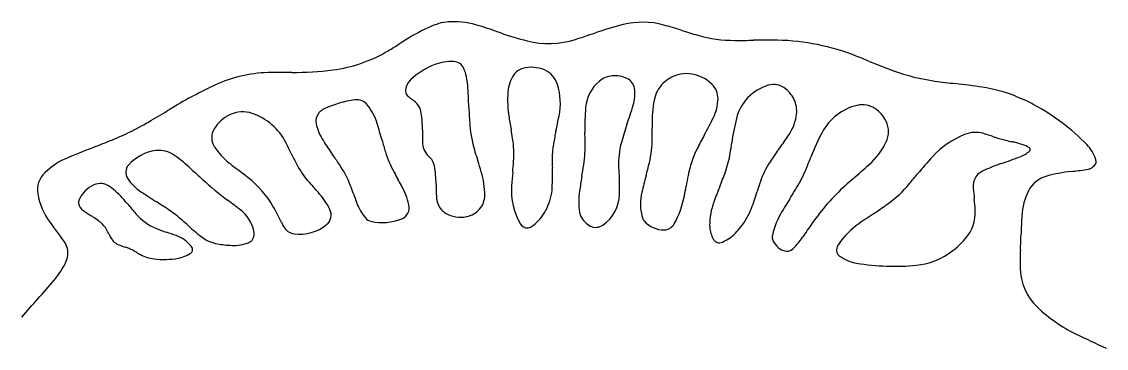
# Model space of a CAD drawing. Extents: x 28 to 914, y -268 to -42.
# Drawn here: x 422.6 to 562.1, y -111.8 to -69.8 of the extents above; entities that cross this region are included whole.
import ezdxf

# ---------------------------------------------------------------- set-up
doc = ezdxf.new("R2010")
doc.units = 0
doc.header["$MEASUREMENT"] = 0
doc.layers.add('cut', color=10, linetype='CONTINUOUS')

msp = doc.modelspace()

# ---------------------------------------------------------------- linework, layer by layer
at = {"layer": 'cut', "linetype": 'Continuous'}
for p, q in [((550.385508, -79.385184), (551.446114, -79.829341)), ((437.065302, -83.713685), (438.08074, -83.17399))]:
    msp.add_line(p, q, dxfattribs=at)
at = {"layer": 'cut'}
msp.add_line((485.407232, -82.991241), (485.51965, -83.625691), dxfattribs=at)
for centre, radius, start, end in [((486.047999, -94.714245), 26.596526, 113.80953, 122.106), ((478.022956, -76.527205), 6.71765, 91.750367, 113.809622), ((478.142874, -80.451067), 10.643344, 71.939351, 91.750409), ((426.663001, -238.32129), 176.695096, 70.999503, 71.939378), ((511.856453, -117.292271), 48.586951, 104.198253, 108.677754), ((502.449076, -80.109832), 10.23291, 74.629316, 104.198366), ((488.825643, -129.66852), 61.630006, 72.454915, 74.62934), ((531.754054, 6.110247), 80.773372, 252.454889, 254.038978), ((575.263282, -236.902566), 194.456246, 122.105992, 122.350759), ((498.136915, -30.751777), 42.835364, 250.999521, 255.752098), ((490.372639, -61.328332), 11.28842, 255.752158, 287.673531), ((448.268017, 70.813045), 149.975631, 287.673597, 288.677642), ((514.304949, -54.898544), 17.318319, 254.039051, 269.930758), ((514.410224, 32.279911), 104.496837, 269.930802, 271.245841), ((518.281039, -145.708404), 73.533564, 88.812713, 91.245859), ((519.203086, -101.218004), 29.03361, 68.366891, 88.812678), ((460.312378, -57.856466), 18.293904, 277.169415, 300.923841), ((433.45405, -13.021819), 70.557806, 300.923841, 302.350717), ((479.22865, -84.357083), 9.693041, 111.097492, 133.324537), ((477.856121, -80.799599), 5.879968, 87.162926, 111.097587), ((478.073077, -76.421643), 1.49664, 22.740719, 87.162897), ((463.51439, -241.634356), 180.089833, 67.818672, 68.366877), ((2830.701618, 5564.422737), 6089.987865, 247.818793, 247.827731), ((549.773639, -32.56332), 46.07478, 247.827373, 247.930276), ((557.719925, -12.963446), 67.224214, 247.930541, 249.965175), ((454.677959, -93.358048), 17.001045, 91.478866, 114.944627), ((456.440875, -161.645777), 85.311526, 90.101454, 91.478828), ((456.372249, -122.989449), 46.655137, 89.968999, 90.101237), ((454.521527, -3563.782379), 3487.448564, 89.953824, 89.969179), ((457.365847, -34.431658), 41.903303, 269.953897, 277.169405), ((473.363516, -78.395626), 6.603162, 3.666397, 22.740689), ((489.587773, -79.163649), 4.479367, 145.93942, 175.484127), ((487.573633, -77.801991), 2.048138, 105.461321, 145.939479), ((488.15298, -79.896535), 4.221328, 66.860467, 105.461335), ((488.635082, -78.768412), 2.99451, 17.2561, 66.860416), ((508.216673, -80.965494), 4.498683, 106.018041, 133.751683), ((508.061431, -80.424734), 3.93608, 84.797221, 106.018081), ((507.977684, -81.344536), 4.859687, 45.621779, 84.797301), ((543.579308, -51.741005), 25.948844, 249.965263, 262.167347), ((472.918017, -132.572759), 60.250244, 114.944676, 120.900491), ((474.011761, -78.825805), 2.089689, 133.324507, 172.701407), ((376.501475, -84.602273), 103.663852, 2.080193, 3.666344), ((483.663976, -80.312559), 8.199918, 348.334586, 17.256082), ((500.008075, -81.254695), 4.91309, 129.540999, 175.132108), ((498.85084, -79.852904), 3.095341, 95.817859, 129.540951), ((498.897319, -80.309091), 3.553889, 64.238169, 95.817827), ((499.693864, -78.65855), 1.721195, 9.580647, 64.238125), ((507.894559, -80.629026), 4.032885, 133.751726, 169.595108), ((509.604411, -79.682118), 2.533774, 359.053966, 45.621843), ((520.275905, -83.697631), 5.944766, 106.329788, 165.850712), ((519.290424, -80.334054), 2.439794, 49.912375, 106.329699), ((554.562634, 28.101536), 106.54329, 262.167401, 263.583964), ((533.788782, -156.634655), 79.357256, 81.043565, 83.583956), ((472.844503, -78.676304), 0.912896, 172.701439, 226.175071), ((475.672261, -75.730135), 4.996538, 226.174891, 233.679788), ((498.893895, -79.898666), 13.814471, 175.484066, 189.298512), ((496.792761, -79.148226), 4.663333, 342.409061, 9.580637), ((518.210241, -81.617375), 4.117205, 23.077789, 49.912376), ((542.919199, -98.702432), 20.709946, 68.867985, 81.043571), ((617.497058, -374.142576), 341.780128, 120.900445, 121.036579), ((467.346275, -93.67081), 13.939423, 97.968631, 114.753037), ((465.662181, -81.640042), 1.791355, 37.898436, 97.96874), ((461.297117, -85.037962), 7.323049, 16.880064, 37.898452), ((434.373708, -131.909872), 64.729594, 53.321178, 53.67985), ((471.603314, -81.923977), 2.402767, 8.428454, 53.32122), ((535.738807, -78.818453), 55.678485, 182.080166, 184.475959), ((523.354854, -83.243003), 28.344382, 175.132184, 181.642212), ((387.137679, -44.382683), 119.697589, 341.173781, 342.409066), ((520.162663, -82.881703), 16.506094, 169.595188, 180.683117), ((506.531557, -79.631372), 5.607046, 333.324008, 359.053922), ((518.846366, -81.346335), 3.425744, 349.120364, 23.077769), ((531.621888, -87.305085), 6.920041, 103.261034, 151.89534), ((530.706339, -83.420242), 2.928771, 56.687653, 103.261025), ((542.919199, -98.702432), 20.709946, 61.318955, 65.686415), ((539.107736, -105.66973), 28.651639, 44.467577, 61.319001), ((309.049096, 138.459844), 256.468471, 300.414534, 301.036536), ((451.474624, -86.142335), 4.85584, 116.42314, 148.172774), ((451.002187, -85.191577), 3.794173, 70.813119, 116.423169), ((449.715421, -88.889413), 7.709496, 27.234533, 70.813175), ((461.861985, -82.587264), 1.449891, 156.058317, 192.85951), ((462.332254, -82.796069), 1.964432, 114.7531, 156.058295), ((460.893215, -83.510937), 13.229801, 359.008814, 8.428433), ((555.770401, -70.586337), 71.448283, 189.298481, 189.998404), ((192.49211, -20.197491), 305.512679, 347.975997, 348.334668), ((437.585278, -44.991194), 82.766176, 331.56804, 333.324007), ((541.981338, -89.169498), 28.329295, 165.850743, 172.345429), ((515.5603, -80.714752), 6.771955, 324.762574, 349.120388), ((530.046666, -84.424019), 4.129911, 25.486232, 56.687591), ((420.905879, -52.084558), 35.518004, 298.917755, 300.414446), ((449.195679, -84.72783), 2.1736, 148.172759, 214.149899), ((467.254127, -81.356302), 6.980756, 192.859563, 212.961075), ((384.270791, -108.411008), 87.817485, 15.418998, 16.88002), ((495.65164, -81.956453), 15.468685, 184.475977, 197.296155), ((407.375089, -97.404331), 79.350005, 9.101354, 9.999748), ((539.228654, -96.236366), 40.9899, 161.173758, 164.573899), ((667.187461, -81.128622), 163.541342, 180.683143, 180.834175), ((286.732467, -86.668334), 216.953981, 0.503069, 0.834238), ((531.042554, -83.949298), 3.026665, 334.105255, 25.486233), ((379.269002, 48.812364), 144.668443, 291.451041, 292.424376), ((420.905879, -52.084558), 35.518004, 292.424465, 297.062635), ((512.635332, -73.007802), 45.339725, 195.418905, 197.394644), ((516.926434, -84.480304), 42.811802, 179.008913, 181.067381), ((473.174929, -86.863303), 12.711186, 355.916779, 9.101329), ((535.884905, -93.33825), 45.58301, 167.976001, 170.111009), ((-71.197047, -100.289235), 566.451833, 1.523776, 1.642264), ((490.394994, -84.880087), 13.283603, 346.497949, 0.503059), ((560.503846, -111.541622), 57.011983, 151.568067, 153.55091), ((331.504475, 49.302334), 232.118332, 324.255423, 324.762605), ((549.507804, -96.857173), 27.196835, 151.895286, 159.234199), ((548.186563, -94.977634), 11.506271, 112.127191, 137.444466), ((545.254591, -87.766875), 3.722216, 73.499155, 112.127197), ((539.606025, -106.834979), 23.60937, 71.449785, 73.499085), ((393.139969, -543.024497), 483.732833, 71.403262, 71.439243), ((562.772432, -38.876603), 48.18847, 251.403375, 251.88993), ((553.32044, -67.778032), 17.780695, 251.889702, 256.416168), ((607.166042, 155.068503), 247.040214, 256.416188, 256.604576), ((519.159532, -307.212796), 237.853812, 111.450996, 112.397975), ((440.525544, -91.917946), 5.573656, 96.979375, 139.146187), ((440.25695, -89.723935), 3.363265, 54.000293, 96.979292), ((455.087336, -80.731404), 9.292802, 214.149835, 231.007413), ((409.648264, -109.511686), 52.772288, 25.54229, 27.234547), ((513.01713, -51.681585), 61.522861, 212.961121, 214.892859), ((476.712669, -85.229544), 2.591057, 181.067412, 224.932395), ((502.464292, -87.512045), 11.658357, 170.110964, 181.285777), ((477.825058, -85.684612), 17.235513, 351.503913, 1.523827), ((509.670566, -88.080231), 10.327168, 164.573857, 182.658425), ((521.521096, -92.148756), 13.471909, 153.550961, 169.043703), ((462.096629, -78.433104), 52.273664, 350.88, 352.345377), ((559.872762, -115.066492), 49.251861, 144.255423, 146.414264), ((525.293243, -81.158223), 9.417648, 311.797553, 334.105193), ((525.733229, -186.872489), 104.46362, 76.367228, 76.604662), ((548.164219, -94.38537), 9.295261, 64.532862, 76.367204), ((549.786883, -83.880094), 3.513732, 290.482023, 314.021034), ((552.051506, -86.223458), 0.254917, 314.021011, 64.53287), ((556.002635, -89.085937), 4.977607, 17.840044, 44.467542), ((432.181125, -96.166223), 9.586645, 112.397911, 133.651946), ((427.724823, -106.973111), 24.684341, 47.515451, 54.00029), ((497.705525, -67.430731), 44.823245, 205.542274, 207.455451), ((361.60589, -157.27954), 123.074787, 34.161333, 34.892883), ((483.236121, -82.217958), 14.5316, 197.394569, 208.60825), ((476.386863, -85.554574), 2.130847, 224.932553, 228.009151), ((473.473337, -88.791411), 2.224122, 10.716601, 48.009159), ((560.61108, -61.728667), 83.504647, 197.296126, 198.112702), ((406.391591, -112.17328), 78.75536, 17.011076, 18.112751), ((431.493902, -83.887799), 54.498285, 354.44884, 355.916737), ((551.186873, -86.418564), 60.393207, 181.285694, 182.08829), ((500.52077, -84.601387), 13.35757, 340.241071, 350.879896), ((528.010786, -93.908891), 11.004905, 146.414204, 161.303873), ((406.250047, -42.536276), 126.01395, 338.682698, 339.234112), ((578.699856, -122.992391), 52.929545, 137.44445, 140.602165), ((504.035078, 38.605543), 134.265248, 289.369388, 290.482063), ((560.015296, -87.794519), 0.762253, 311.487252, 17.840113), ((427.669638, -91.437283), 3.050868, 133.652007, 189.909348), ((437.369657, -89.188677), 1.401303, 139.146278, 212.345993), ((1659.732348, 1238.255367), 1799.454414, 227.515452, 227.576415), ((484.713116, -44.136887), 56.376192, 231.007441, 232.509257), ((183.891077, -436.312409), 437.886431, 52.290132, 52.50969), ((468.428178, -82.642626), 11.829839, 207.455478, 221.433645), ((452.340388, -95.705927), 13.420517, 21.237029, 34.161385), ((547.765833, -47.023235), 88.035017, 208.608209, 209.272838), ((462.938236, -90.785194), 12.946226, 0.155045, 10.716571), ((472.02974, -92.09181), 10.11403, 359.677403, 17.011085), ((553.704097, -95.765455), 68.28775, 174.448833, 175.922002), ((461.776434, -89.679072), 29.076662, 357.154134, 2.088829), ((429.882336, -78.522963), 65.710184, 350.151369, 351.503992), ((562.530273, -85.625941), 63.243821, 182.658361, 183.943607), ((454.786651, -76.329918), 49.904083, 344.525173, 346.497933), ((462.024816, -70.773091), 54.261852, 338.061313, 340.241008), ((507.333073, -81.98206), 17.507047, 329.600086, 338.682667), ((353.964341, 110.479178), 266.475008, 311.205348, 311.797556), ((546.693948, -90.624975), 1.636387, 118.467884, 149.015701), ((552.847389, -101.973382), 14.545731, 109.395115, 118.467857), ((974.875134, -1300.707568), 1285.400195, 109.369288, 109.395185), ((559.995518, -110.706869), 21.763805, 96.467587, 104.843021), ((548.313917, -7.661288), 81.941795, 276.467648, 277.841814), ((559.227728, -86.90393), 1.951123, 277.841866, 311.487138), ((432.698916, -92.666432), 2.034076, 54.632354, 114.455224), ((441.023256, -86.874855), 5.725948, 212.346039, 236.984126), ((475.027111, -58.068611), 43.327327, 227.595819, 233.338633), ((444.127823, -99.725216), 12.428909, 29.494701, 52.290101), ((545.276507, -14.811422), 114.332219, 221.433662, 221.946114), ((386.397713, -137.478336), 96.956323, 28.73431, 29.272889), ((567.427234, -102.401309), 73.892016, 170.151391, 171.579412), ((478.435758, -91.423225), 21.050283, 358.410803, 3.943583), ((564.772322, -106.779683), 64.218816, 164.525111, 166.440121), ((590.477519, -105.497915), 83.708568, 169.043726, 170.017061), ((559.546169, -104.580676), 44.297057, 161.303845, 163.035062), ((577.067251, -144.239451), 72.134648, 131.248139, 132.320021), ((524.897996, -80.702962), 15.481139, 305.942634, 320.113274), ((392.815368, 29.683156), 187.617468, 320.113302, 320.602149), ((547.324188, -91.003429), 2.371526, 149.015652, 184.97039), ((555.37024, -93.253965), 3.708417, 104.843021, 153.186393), ((433.291289, -90.4552), 8.757656, 189.909364, 215.853342), ((433.428099, -94.269803), 3.795469, 114.455196, 155.272645), ((427.915542, -99.405356), 10.29808, 40.304897, 54.632378), ((628.414375, 201.507042), 349.643889, 236.984111, 237.383806), ((396.34369, -148.657476), 85.907014, 41.276092, 41.945992), ((454.106148, -97.954601), 9.048161, 26.231676, 41.27607), ((427.268636, -105.449236), 40.318934, 19.657028, 21.236991), ((546.130061, -62.991401), 85.897968, 199.656922, 200.545002), ((462.163078, -95.93904), 10.550862, 14.187993, 28.73439), ((522.923556, -90.622923), 47.039313, 180.154981, 182.05097), ((494.07465, -91.514174), 8.506948, 175.922027, 210.629645), ((483.862938, -90.777005), 6.962885, 333.952384, 357.154131), ((503.502548, -92.938268), 9.270699, 171.579372, 188.855857), ((494.467574, -91.868004), 5.012298, 304.864669, 358.41075), ((508.694823, -93.254677), 6.533362, 166.440039, 194.48868), ((423.0775, -76.032017), 86.264975, 349.184114, 350.016962), ((577.543191, -117.301738), 70.274931, 158.061366, 159.771728), ((485.630042, -82.031646), 32.981999, 339.105327, 343.034974), ((468.417591, -59.150658), 62.625642, 327.98399, 329.600163), ((548.113715, -112.442261), 29.130363, 132.320018, 145.028701), ((600.873065, -86.346371), 56.12253, 184.970413, 186.403018), ((559.185534, -95.182343), 7.983357, 153.18641, 177.018601), ((430.808962, -93.06362), 0.911937, 155.272567, 188.622182), ((431.222405, -93.000925), 1.330107, 188.622332, 235.996691), ((339.969516, -174.001897), 125.620009, 39.976923, 40.304884), ((502.001119, -38.152057), 85.826011, 219.977104, 221.043485), ((400.571314, -154.53938), 73.063475, 55.821682, 57.38377), ((405.448128, -151.505583), 73.170325, 51.786531, 53.319056), ((472.12318, -90.727724), 6.864291, 200.544912, 218.954455), ((470.893382, -93.73188), 1.545876, 291.423588, 14.187986), ((478.658867, -92.208107), 2.746249, 182.050974, 220.432405), ((479.435575, -92.13351), 2.708078, 318.979422, 359.677429), ((495.94927, -89.95399), 12.075244, 331.034397, 349.184103), ((519.80767, -96.02684), 8.744355, 159.771799, 179.99998), ((622.444613, -155.457069), 119.03131, 147.984075, 149.046102), ((503.971515, -51.839433), 51.132519, 303.706356, 305.942653), ((520.634948, -95.350808), 24.619251, 2.981134, 6.403042), ((453.25835, -60.335447), 40.73336, 235.996625, 237.744112), ((423.779204, -107.046481), 14.501962, 51.759777, 57.744221), ((442.600987, -89.867012), 7.068077, 221.043446, 247.684962), ((432.417658, -107.64072), 16.374199, 48.575221, 55.821638), ((447.636067, -97.920202), 4.970507, 14.172704, 51.786551), ((426.107607, -109.918324), 33.132233, 25.512985, 29.494641), ((460.772652, -94.669695), 1.616279, 309.577004, 26.231678), ((478.160789, -92.632496), 2.091889, 220.432289, 239.922114), ((479.042724, -91.109716), 3.851624, 239.922179, 281.566666), ((479.20902, -91.936426), 3.00836, 281.620809, 318.979422), ((484.891977, -91.459444), 5.73117, 304.821114, 328.607962), ((483.414224, -90.557701), 7.462324, 328.607959, 333.952457), ((496.033505, -94.101993), 1.711542, 188.855862, 204.1654), ((496.890809, -93.717323), 2.651192, 204.165491, 244.505483), ((507.819957, -90.502779), 9.230106, 321.882348, 339.105279), ((529.661979, -99.809192), 10.840259, 149.04613, 166.340846), ((621.743078, -228.387793), 161.092513, 123.706399, 124.6025), ((540.057992, -94.339298), 5.169887, 319.30765, 2.981091), ((671.83923, -101.049506), 120.789735, 177.018646, 178.128571), ((450.751248, -77.837924), 30.29938, 215.853387, 218.138496), ((430.957988, -97.937044), 2.903824, 28.780406, 51.759826), ((410.140317, -132.887384), 50.044275, 47.334665, 48.575221), ((458.543025, -80.370171), 21.37617, 227.334635, 233.565505), ((467.447827, -90.188559), 12.674725, 205.512944, 207.98688), ((457.880852, -95.272595), 1.840776, 207.987016, 261.950012), ((458.376156, -91.770465), 5.377758, 261.950053, 309.577032), ((467.775822, -94.242429), 1.273882, 218.954412, 257.724098), ((468.95942, -88.802977), 6.840618, 257.724081, 291.423626), ((487.612522, -95.340379), 0.997025, 210.629724, 270.562535), ((487.612823, -95.371157), 0.966245, 270.56262, 304.821275), ((496.429687, -94.684322), 1.579874, 244.505515, 304.864559), ((503.712341, -94.542185), 1.387217, 194.48862, 220.637568), ((505.141049, -93.31601), 3.269958, 220.637543, 271.42844), ((505.184685, -95.06602), 1.519405, 271.428524, 331.034426), ((513.97099, -96.026829), 2.907675, 180.00015, 185.038159), ((507.30935, -90.102159), 9.879118, 315.725225, 321.882352), ((636.432051, -174.217722), 136.90947, 145.028631, 145.941004), ((535.882973, -103.938077), 9.898302, 124.602596, 146.48677), ((379.034978, -134.14862), 60.882405, 36.486881, 38.138575), ((426.98144, -100.121375), 7.44081, 25.66263, 28.780245), ((322.315682, -150.336316), 123.52897, 25.51765, 25.632012), ((440.698958, -93.825588), 7.650534, 205.51786, 209.639732), ((435.857641, -96.580282), 2.080374, 209.639715, 249.120062), ((448.991189, -74.297735), 23.897725, 247.684958, 250.995965), ((350.150691, -361.285674), 279.634022, 70.722546, 70.995961), ((441.058494, -101.365914), 4.275146, 39.064239, 70.722593), ((448.536132, -93.926099), 4.526805, 233.56548, 260.144817), ((451.044541, -97.059453), 1.455029, 331.696268, 14.172675), ((514.791386, -95.954513), 3.731252, 185.038011, 209.072186), ((510.486603, -93.199987), 5.44161, 294.231784, 315.725283), ((520.069579, -97.478061), 0.968668, 166.340813, 198.816719), ((514.985638, -92.119015), 9.683261, 314.719335, 325.941019), ((-1426.34564, -32.493399), 1978.514838, 358.109562, 358.128584), ((425.709776, -99.627626), 2.828673, 359.531453, 36.486946), ((446.595624, -68.43068), 32.208506, 249.120081, 250.663606), ((430.521493, -114.237956), 16.337185, 68.823373, 70.663674), ((434.753006, -103.315257), 4.623474, 61.916309, 68.8234), ((444.060048, -99.140005), 0.517148, 304.331794, 21.842354), ((443.548184, -99.345176), 1.0686, 21.842429, 39.064221), ((450.262168, -84.008205), 14.593772, 260.132908, 267.432213), ((449.847493, -93.254793), 5.33789, 267.432197, 291.248972), ((451.401775, -97.251831), 1.049288, 291.248882, 331.696166), ((512.339822, -97.317478), 0.926285, 209.072131, 294.231802), ((521.433214, -97.013401), 2.409296, 198.816647, 248.591453), ((520.979147, -98.171535), 1.16533, 248.591453, 314.71943), ((528.275693, -99.207284), 0.911722, 160.71644, 234.830952), ((529.258221, -99.551047), 1.952651, 146.486833, 160.716376), ((535.719416, -90.608533), 10.891937, 303.526988, 319.307615), ((426.794955, -92.758127), 124.40089, 357.056867, 357.309885), ((489.964761, -95.726253), 61.161392, 357.309919, 357.650485), ((485.8442, -95.55709), 65.285424, 357.650399, 357.979964), ((508.205765, -96.345715), 42.909957, 357.979848, 358.109336), ((426.195094, -99.6316), 2.34334, 335.139992, 359.531569), ((430.999247, -110.350279), 12.597321, 59.705527, 61.916388), ((446.694055, -83.485937), 18.515696, 239.705446, 241.60281), ((440.187407, -95.521125), 4.834241, 241.602903, 263.363529), ((440.865451, -89.693435), 10.701243, 263.363536, 279.930685), ((441.988245, -96.10647), 4.190661, 279.930678, 304.331773), ((530.870089, -95.525277), 5.415949, 234.830922, 260.424138), ((536.806154, -92.248742), 8.924379, 275.659223, 303.527007), ((585.719085, -100.928838), 34.73314, 177.056851, 180.91593), ((418.658317, -96.13954), 10.649812, 319.442181, 335.140006), ((534.814129, -72.146827), 29.124754, 260.424136, 275.659292), ((558.131848, -101.369893), 7.142378, 180.915867, 226.388479), ((225.330641, 69.31604), 265.112263, 318.078484, 319.442107), ((566.61261, -92.467852), 19.437485, 226.388374, 244.059045), ((647.838835, 74.506205), 205.120104, 244.058936, 245.284366)]:
    msp.add_arc(centre, radius, start, end, dxfattribs=at)

doc.saveas('drawing.dxf')
